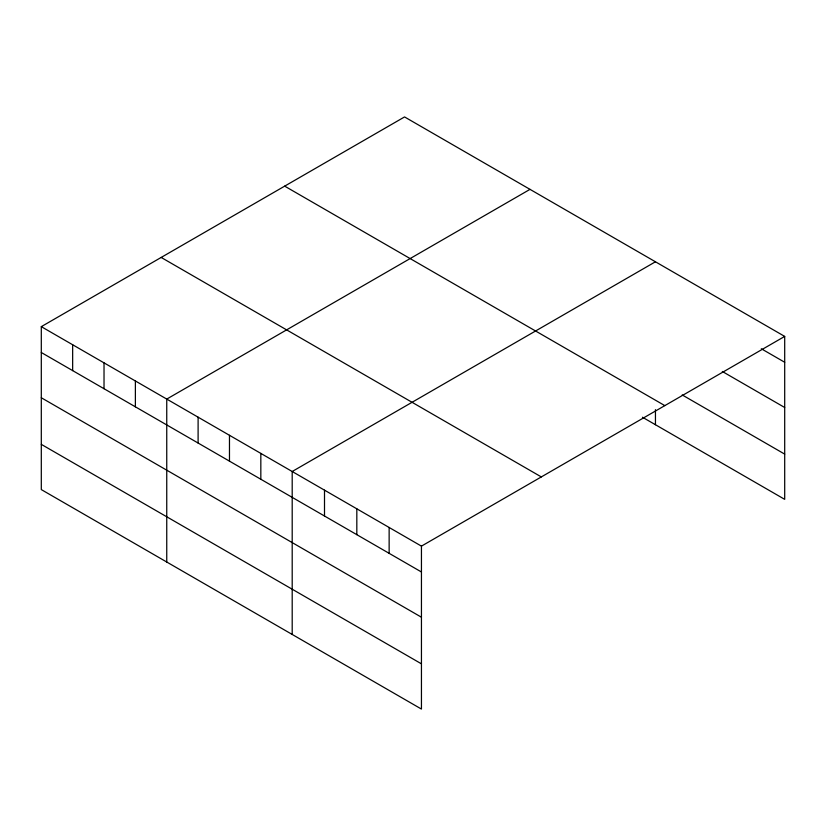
<?xml version="1.0" encoding="UTF-8"?>
<svg xmlns="http://www.w3.org/2000/svg" width="826" height="826" viewBox="0 0 826 826"><rect width="100%" height="100%" fill="white"/><g stroke="black" fill="none" stroke-linecap="round" stroke-linejoin="round"><path stroke-width="1.24" d="M41.3 326.652L421.446 546.131L421.446 709.069L41.3 489.591L41.3 326.652L404.554 116.931L784.7 336.409L784.7 499.348L642.473 417.233M530.003 189.361L166.749 399.082L166.749 562.021M655.452 261.78L292.197 471.501L292.197 634.451M421.446 546.131L784.7 336.409M761.304 348.758L784.7 362.263M722.306 371.473L784.7 407.497M682.193 394.931L784.7 454.114M284.681 186.139L664.827 405.618M161.173 257.444L541.319 476.922M41.3 352.506L421.446 571.984M41.3 397.75L421.446 617.218M41.3 444.357L421.446 663.836M655.452 409.644L655.452 424.729M389.139 527.473L389.139 553.327M356.822 508.816L356.822 534.67M324.504 490.159L324.504 516.023M260.83 453.402L260.83 479.256M229.473 435.292L229.473 461.145M198.106 417.182L198.106 443.046M135.381 380.972L135.381 406.826M104.024 362.862L104.024 388.726M72.657 344.762L72.657 370.616"/></g></svg>
